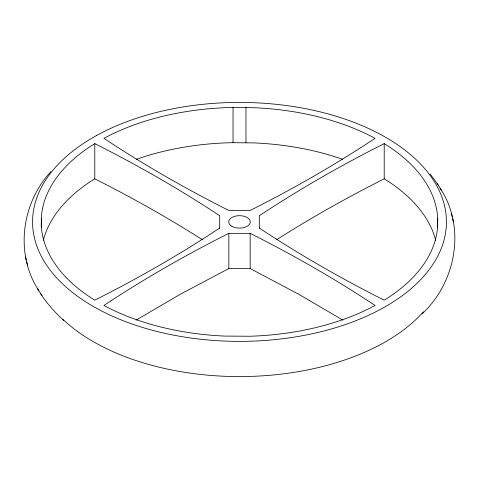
<?xml version="1.0" encoding="UTF-8"?>
<svg xmlns="http://www.w3.org/2000/svg" width="479" height="479" viewBox="0 0 479 479"><rect width="100%" height="100%" fill="white"/><g stroke="black" fill="none" stroke-linecap="round" stroke-linejoin="round"><path stroke-width="0.72" d="M219.687 228.208L219.687 215.742C179.577 189.187 137.748 165.267 94.794 143.634L90.741 146.179A198.318 114.499 0 0 0 41.457 215.909L41.296 225.633L41.715 230.285A198.318 114.499 0 0 0 93.519 299.399L94.794 300.165C137.748 278.533 179.571 254.612 219.687 228.058M259.313 228.208L259.313 215.742C299.429 189.187 341.252 165.267 384.206 143.634L385.481 144.401A198.318 114.499 0 0 1 437.285 213.514L437.704 218.167L437.543 227.89A198.318 114.499 0 0 1 388.259 297.621L384.206 300.165C341.252 278.533 299.423 254.612 259.313 228.058M50.942 171.632C21.387 203.234 14.687 254.235 38.931 290.873M422.005 313.99C455.834 282.49 466.384 227.561 440.069 188.127M276.455 239.823C311.29 217.658 347.335 197.408 384.206 178.835L385.481 179.601A198.318 114.499 0 0 1 435.734 240.542M94.794 143.634L94.794 178.835L90.741 181.379A198.318 114.499 0 0 0 43.355 240.207M136.066 320.158L180.008 294.417L228.83 268.539L250.17 268.539L298.992 294.417L342.934 320.158M228.83 233.339C185.876 254.972 144.047 278.892 103.937 305.446L105.266 306.183A198.318 114.499 0 0 0 224.974 336.09L249.876 336.24A198.318 114.499 0 0 0 370.65 307.787L375.057 305.446C334.947 278.892 293.124 254.972 250.17 233.339L228.83 233.339L228.83 268.539M233.034 107.488L229.124 107.559A198.318 114.499 0 0 0 108.35 136.012L103.943 138.353C144.053 164.908 185.876 188.828 228.83 210.461L250.17 210.461C293.124 188.828 334.953 164.902 375.063 138.353L373.734 137.617A198.318 114.499 0 0 0 254.026 107.709L233.034 107.488L233.034 142.688L229.124 142.76A198.318 114.499 0 0 0 136.281 159.333M233.034 142.688L254.026 142.91A198.318 114.499 0 0 1 342.395 159.22M94.794 178.835C131.671 197.408 167.71 217.658 202.545 239.823M63.815 320.493C53.45 311.14 44.266 300.399 37.314 288.262M430.028 173.925L437.07 183.313L441.686 190.738M437.07 183.313L438.656 185.882M40.344 293.118L41.93 295.687M451.422 213.718L452.158 216.825M452.637 218.855L453.385 221.987M25.615 257.013L26.363 260.145M26.842 262.175L27.578 265.282M437.704 218.167L437.668 227.83M384.206 143.634L384.206 178.835M250.17 233.339L250.17 268.539M245.966 107.464L245.966 142.664M41.332 218.167L41.296 227.1M423.442 311.835A206.94 119.475 0 0 1 246.96 376.5A206.94 119.475 0 0 1 62.869 319.349M96.267 135.665L90.142 139.203A206.94 119.475 0 0 0 187.337 337.515A206.94 119.475 0 0 0 439.758 191.786A206.94 119.475 0 0 0 96.267 135.665M231.878 226.298A10.777 6.221 0 0 0 249.912 223.507A10.777 6.221 0 0 0 236.71 215.891A10.777 6.221 0 0 0 231.878 226.298"/></g></svg>
